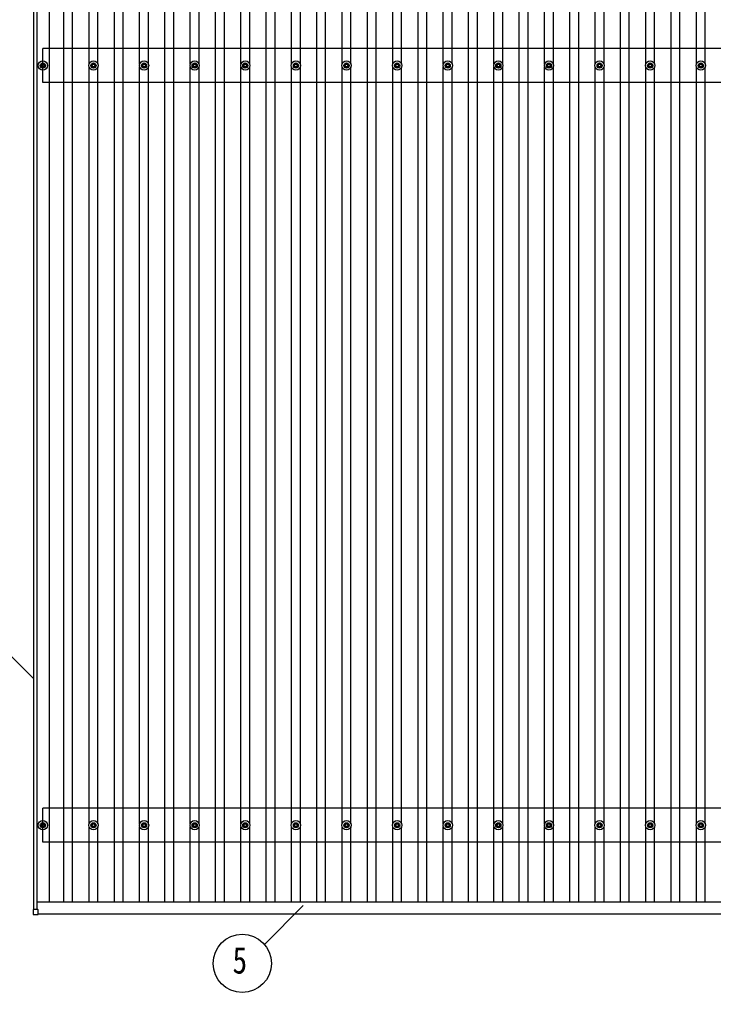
# Model space of a CAD drawing. Units: millimetres, scale not verified. Extents: x -16820 to 16820, y -11880 to 11880.
# Drawn here: x -13446 to -10703, y 2366 to 6209 of the extents above; entities that cross this region are included whole.
import ezdxf
from ezdxf.enums import TextEntityAlignment as Align

# ---------------------------------------------------------------- set-up
doc = ezdxf.new("R2010")
doc.units = ezdxf.units.MM
doc.header["$LTSCALE"] = 50
for name, color, linetype in [('0-5_YKK_13', 4, 'Continuous'), ('0-6_YKK_A1', 4, 'Continuous'), ('0-7_YKK_D', 6, 'Continuous')]:
    doc.layers.add(name, color=color, linetype=linetype)
doc.styles.add('ＭＳ ゴシック', font='')
doc.styles.get('ＭＳ ゴシック').set_extended_font_data('MS Gothic')

msp = doc.modelspace()

# ---------------------------------------------------------------- linework, layer by layer
at = {"layer": '0-5_YKK_13'}
for p, q in [((-13355.17, 6037.03), (-13355.17, 6032.61)), ((-13351.67, 6037.03), (-13351.67, 6032.61)), ((-13155.17, 6037.03), (-13155.17, 6032.61)), ((-13151.67, 6037.03), (-13151.67, 6032.61)), ((-12955.17, 6037.03), (-12955.17, 6032.61)), ((-12951.67, 6037.03), (-12951.67, 6032.61)), ((-12755.17, 6037.03), (-12755.17, 6032.61)), ((-12751.67, 6037.03), (-12751.67, 6032.61)), ((-12555.17, 6037.03), (-12555.17, 6032.61)), ((-12551.67, 6037.03), (-12551.67, 6032.61)), ((-12355.17, 6037.03), (-12355.17, 6032.61)), ((-12351.67, 6037.03), (-12351.67, 6032.61)), ((-12155.17, 6037.03), (-12155.17, 6032.61)), ((-12151.67, 6037.03), (-12151.67, 6032.61)), ((-11955.17, 6037.03), (-11955.17, 6032.61)), ((-11951.67, 6037.03), (-11951.67, 6032.61)), ((-11755.17, 6037.03), (-11755.17, 6032.61)), ((-11751.67, 6037.03), (-11751.67, 6032.61)), ((-11555.17, 6037.03), (-11555.17, 6032.61)), ((-11551.67, 6037.03), (-11551.67, 6032.61)), ((-11355.17, 6037.03), (-11355.17, 6032.61)), ((-11351.67, 6037.03), (-11351.67, 6032.61)), ((-11155.17, 6037.03), (-11155.17, 6032.61)), ((-11151.67, 6037.03), (-11151.67, 6032.61)), ((-10955.17, 6037.03), (-10955.17, 6032.61)), ((-10951.67, 6037.03), (-10951.67, 6032.61)), ((-10755.17, 6037.03), (-10755.17, 6032.61)), ((-10751.67, 6037.03), (-10751.67, 6032.61)), ((-13363.42, 6028.78), (-13359, 6028.78)), ((-13363.42, 6025.28), (-13359, 6025.28)), ((-13355.17, 6021.45), (-13355.17, 6017.03)), ((-13351.67, 6021.45), (-13351.67, 6017.03)), ((-13347.84, 6028.78), (-13343.42, 6028.78)), ((-13347.84, 6025.28), (-13343.42, 6025.28)), ((-13163.42, 6028.78), (-13159, 6028.78)), ((-13163.42, 6025.28), (-13159, 6025.28)), ((-13155.17, 6021.45), (-13155.17, 6017.03)), ((-13151.67, 6021.45), (-13151.67, 6017.03)), ((-13147.84, 6028.78), (-13143.42, 6028.78)), ((-13147.84, 6025.28), (-13143.42, 6025.28)), ((-12963.42, 6028.78), (-12959, 6028.78)), ((-12963.42, 6025.28), (-12959, 6025.28)), ((-12955.17, 6021.45), (-12955.17, 6017.03)), ((-12951.67, 6021.45), (-12951.67, 6017.03)), ((-12947.84, 6028.78), (-12943.42, 6028.78)), ((-12947.84, 6025.28), (-12943.42, 6025.28)), ((-12763.42, 6028.78), (-12759, 6028.78)), ((-12763.42, 6025.28), (-12759, 6025.28)), ((-12755.17, 6021.45), (-12755.17, 6017.03)), ((-12751.67, 6021.45), (-12751.67, 6017.03)), ((-12747.84, 6028.78), (-12743.42, 6028.78)), ((-12747.84, 6025.28), (-12743.42, 6025.28)), ((-12563.42, 6028.78), (-12559, 6028.78)), ((-12563.42, 6025.28), (-12559, 6025.28)), ((-12555.17, 6021.45), (-12555.17, 6017.03)), ((-12551.67, 6021.45), (-12551.67, 6017.03)), ((-12547.84, 6028.78), (-12543.42, 6028.78)), ((-12547.84, 6025.28), (-12543.42, 6025.28)), ((-12363.42, 6028.78), (-12359, 6028.78)), ((-12363.42, 6025.28), (-12359, 6025.28)), ((-12355.17, 6021.45), (-12355.17, 6017.03)), ((-12351.67, 6021.45), (-12351.67, 6017.03)), ((-12347.84, 6028.78), (-12343.42, 6028.78)), ((-12347.84, 6025.28), (-12343.42, 6025.28)), ((-12163.42, 6028.78), (-12159, 6028.78)), ((-12163.42, 6025.28), (-12159, 6025.28)), ((-12155.17, 6021.45), (-12155.17, 6017.03)), ((-12151.67, 6021.45), (-12151.67, 6017.03)), ((-12147.84, 6028.78), (-12143.42, 6028.78)), ((-12147.84, 6025.28), (-12143.42, 6025.28)), ((-11963.42, 6028.78), (-11959, 6028.78)), ((-11963.42, 6025.28), (-11959, 6025.28)), ((-11955.17, 6021.45), (-11955.17, 6017.03)), ((-11951.67, 6021.45), (-11951.67, 6017.03)), ((-11947.84, 6028.78), (-11943.42, 6028.78)), ((-11947.84, 6025.28), (-11943.42, 6025.28)), ((-11763.42, 6028.78), (-11759, 6028.78)), ((-11763.42, 6025.28), (-11759, 6025.28)), ((-11755.17, 6021.45), (-11755.17, 6017.03)), ((-11751.67, 6021.45), (-11751.67, 6017.03)), ((-11747.84, 6028.78), (-11743.42, 6028.78)), ((-11747.84, 6025.28), (-11743.42, 6025.28)), ((-11563.42, 6028.78), (-11559, 6028.78)), ((-11563.42, 6025.28), (-11559, 6025.28)), ((-11555.17, 6021.45), (-11555.17, 6017.03)), ((-11551.67, 6021.45), (-11551.67, 6017.03)), ((-11547.84, 6028.78), (-11543.42, 6028.78)), ((-11547.84, 6025.28), (-11543.42, 6025.28)), ((-11363.42, 6028.78), (-11359, 6028.78)), ((-11363.42, 6025.28), (-11359, 6025.28)), ((-11355.17, 6021.45), (-11355.17, 6017.03)), ((-11351.67, 6021.45), (-11351.67, 6017.03)), ((-11347.84, 6028.78), (-11343.42, 6028.78)), ((-11347.84, 6025.28), (-11343.42, 6025.28)), ((-11163.42, 6028.78), (-11159, 6028.78)), ((-11163.42, 6025.28), (-11159, 6025.28)), ((-11155.17, 6021.45), (-11155.17, 6017.03)), ((-11151.67, 6021.45), (-11151.67, 6017.03)), ((-11147.84, 6028.78), (-11143.42, 6028.78)), ((-11147.84, 6025.28), (-11143.42, 6025.28)), ((-10963.42, 6028.78), (-10959, 6028.78)), ((-10963.42, 6025.28), (-10959, 6025.28)), ((-10955.17, 6021.45), (-10955.17, 6017.03)), ((-10951.67, 6021.45), (-10951.67, 6017.03)), ((-10947.84, 6028.78), (-10943.42, 6028.78)), ((-10947.84, 6025.28), (-10943.42, 6025.28)), ((-10763.42, 6028.78), (-10759, 6028.78)), ((-10763.42, 6025.28), (-10759, 6025.28)), ((-10755.17, 6021.45), (-10755.17, 6017.03)), ((-10751.67, 6021.45), (-10751.67, 6017.03)), ((-10747.84, 6028.78), (-10743.42, 6028.78)), ((-10747.84, 6025.28), (-10743.42, 6025.28)), ((-13355.17, 3037.03), (-13355.17, 3032.61)), ((-13351.67, 3037.03), (-13351.67, 3032.61)), ((-13155.17, 3037.03), (-13155.17, 3032.61)), ((-13151.67, 3037.03), (-13151.67, 3032.61)), ((-12955.17, 3037.03), (-12955.17, 3032.61)), ((-12951.67, 3037.03), (-12951.67, 3032.61)), ((-12755.17, 3037.03), (-12755.17, 3032.61)), ((-12751.67, 3037.03), (-12751.67, 3032.61)), ((-12555.17, 3037.03), (-12555.17, 3032.61)), ((-12551.67, 3037.03), (-12551.67, 3032.61)), ((-12355.17, 3037.03), (-12355.17, 3032.61)), ((-12351.67, 3037.03), (-12351.67, 3032.61)), ((-12155.17, 3037.03), (-12155.17, 3032.61)), ((-12151.67, 3037.03), (-12151.67, 3032.61)), ((-11955.17, 3037.03), (-11955.17, 3032.61)), ((-11951.67, 3037.03), (-11951.67, 3032.61)), ((-11755.17, 3037.03), (-11755.17, 3032.61)), ((-11751.67, 3037.03), (-11751.67, 3032.61)), ((-11555.17, 3037.03), (-11555.17, 3032.61)), ((-11551.67, 3037.03), (-11551.67, 3032.61)), ((-11355.17, 3037.03), (-11355.17, 3032.61)), ((-11351.67, 3037.03), (-11351.67, 3032.61)), ((-11155.17, 3037.03), (-11155.17, 3032.61)), ((-11151.67, 3037.03), (-11151.67, 3032.61)), ((-10955.17, 3037.03), (-10955.17, 3032.61)), ((-10951.67, 3037.03), (-10951.67, 3032.61)), ((-10755.17, 3037.03), (-10755.17, 3032.61)), ((-10751.67, 3037.03), (-10751.67, 3032.61)), ((-13363.42, 3028.78), (-13359, 3028.78)), ((-13363.42, 3025.28), (-13359, 3025.28)), ((-13355.17, 3021.45), (-13355.17, 3017.03)), ((-13351.67, 3021.45), (-13351.67, 3017.03)), ((-13347.84, 3028.78), (-13343.42, 3028.78)), ((-13347.84, 3025.28), (-13343.42, 3025.28)), ((-13163.42, 3028.78), (-13159, 3028.78)), ((-13163.42, 3025.28), (-13159, 3025.28)), ((-13155.17, 3021.45), (-13155.17, 3017.03)), ((-13151.67, 3021.45), (-13151.67, 3017.03)), ((-13147.84, 3028.78), (-13143.42, 3028.78)), ((-13147.84, 3025.28), (-13143.42, 3025.28)), ((-12963.42, 3028.78), (-12959, 3028.78)), ((-12963.42, 3025.28), (-12959, 3025.28)), ((-12955.17, 3021.45), (-12955.17, 3017.03)), ((-12951.67, 3021.45), (-12951.67, 3017.03)), ((-12947.84, 3028.78), (-12943.42, 3028.78)), ((-12947.84, 3025.28), (-12943.42, 3025.28)), ((-12763.42, 3028.78), (-12759, 3028.78)), ((-12763.42, 3025.28), (-12759, 3025.28)), ((-12755.17, 3021.45), (-12755.17, 3017.03)), ((-12751.67, 3021.45), (-12751.67, 3017.03)), ((-12747.84, 3028.78), (-12743.42, 3028.78)), ((-12747.84, 3025.28), (-12743.42, 3025.28)), ((-12563.42, 3028.78), (-12559, 3028.78)), ((-12563.42, 3025.28), (-12559, 3025.28)), ((-12555.17, 3021.45), (-12555.17, 3017.03)), ((-12551.67, 3021.45), (-12551.67, 3017.03)), ((-12547.84, 3028.78), (-12543.42, 3028.78)), ((-12547.84, 3025.28), (-12543.42, 3025.28)), ((-12363.42, 3028.78), (-12359, 3028.78)), ((-12363.42, 3025.28), (-12359, 3025.28)), ((-12355.17, 3021.45), (-12355.17, 3017.03)), ((-12351.67, 3021.45), (-12351.67, 3017.03)), ((-12347.84, 3028.78), (-12343.42, 3028.78)), ((-12347.84, 3025.28), (-12343.42, 3025.28)), ((-12163.42, 3028.78), (-12159, 3028.78)), ((-12163.42, 3025.28), (-12159, 3025.28)), ((-12155.17, 3021.45), (-12155.17, 3017.03)), ((-12151.67, 3021.45), (-12151.67, 3017.03)), ((-12147.84, 3028.78), (-12143.42, 3028.78)), ((-12147.84, 3025.28), (-12143.42, 3025.28)), ((-11963.42, 3028.78), (-11959, 3028.78)), ((-11963.42, 3025.28), (-11959, 3025.28)), ((-11955.17, 3021.45), (-11955.17, 3017.03)), ((-11951.67, 3021.45), (-11951.67, 3017.03)), ((-11947.84, 3028.78), (-11943.42, 3028.78)), ((-11947.84, 3025.28), (-11943.42, 3025.28)), ((-11763.42, 3028.78), (-11759, 3028.78)), ((-11763.42, 3025.28), (-11759, 3025.28)), ((-11755.17, 3021.45), (-11755.17, 3017.03)), ((-11751.67, 3021.45), (-11751.67, 3017.03)), ((-11747.84, 3028.78), (-11743.42, 3028.78)), ((-11747.84, 3025.28), (-11743.42, 3025.28)), ((-11563.42, 3028.78), (-11559, 3028.78)), ((-11563.42, 3025.28), (-11559, 3025.28)), ((-11555.17, 3021.45), (-11555.17, 3017.03)), ((-11551.67, 3021.45), (-11551.67, 3017.03)), ((-11547.84, 3028.78), (-11543.42, 3028.78)), ((-11547.84, 3025.28), (-11543.42, 3025.28)), ((-11363.42, 3028.78), (-11359, 3028.78)), ((-11363.42, 3025.28), (-11359, 3025.28)), ((-11355.17, 3021.45), (-11355.17, 3017.03)), ((-11351.67, 3021.45), (-11351.67, 3017.03)), ((-11347.84, 3028.78), (-11343.42, 3028.78)), ((-11347.84, 3025.28), (-11343.42, 3025.28)), ((-11163.42, 3028.78), (-11159, 3028.78)), ((-11163.42, 3025.28), (-11159, 3025.28)), ((-11155.17, 3021.45), (-11155.17, 3017.03)), ((-11151.67, 3021.45), (-11151.67, 3017.03)), ((-11147.84, 3028.78), (-11143.42, 3028.78)), ((-11147.84, 3025.28), (-11143.42, 3025.28)), ((-10963.42, 3028.78), (-10959, 3028.78)), ((-10963.42, 3025.28), (-10959, 3025.28)), ((-10955.17, 3021.45), (-10955.17, 3017.03)), ((-10951.67, 3021.45), (-10951.67, 3017.03)), ((-10947.84, 3028.78), (-10943.42, 3028.78)), ((-10947.84, 3025.28), (-10943.42, 3025.28)), ((-10763.42, 3028.78), (-10759, 3028.78)), ((-10763.42, 3025.28), (-10759, 3025.28)), ((-10755.17, 3021.45), (-10755.17, 3017.03)), ((-10751.67, 3021.45), (-10751.67, 3017.03)), ((-10747.84, 3028.78), (-10743.42, 3028.78)), ((-10747.84, 3025.28), (-10743.42, 3025.28)), ((-13391.72, 2692.93), (-13391.72, 2674.93)), ((-13372.72, 2693.93), (-13390.72, 2693.93)), ((-13371.72, 2674.93), (-13371.72, 2692.93)), ((-13390.72, 2673.93), (-13372.72, 2673.93))]:
    msp.add_line(p, q, dxfattribs=at)
for centre, radius in [((-13353.42, 6027.03), 18.25), ((-13353.42, 6027.03), 10.15), ((-13353.42, 6027.03), 5.85), ((-13153.42, 6027.03), 18.25), ((-13153.42, 6027.03), 10.15), ((-13153.42, 6027.03), 5.85), ((-12953.42, 6027.03), 18.25), ((-12953.42, 6027.03), 10.15), ((-12953.42, 6027.03), 5.85), ((-12753.42, 6027.03), 18.25), ((-12753.42, 6027.03), 10.15), ((-12753.42, 6027.03), 5.85), ((-12553.42, 6027.03), 18.25), ((-12553.42, 6027.03), 10.15), ((-12553.42, 6027.03), 5.85), ((-12353.42, 6027.03), 18.25), ((-12353.42, 6027.03), 10.15), ((-12353.42, 6027.03), 5.85), ((-12153.42, 6027.03), 18.25), ((-12153.42, 6027.03), 10.15), ((-12153.42, 6027.03), 5.85), ((-11953.42, 6027.03), 18.25), ((-11953.42, 6027.03), 10.15), ((-11953.42, 6027.03), 5.85), ((-11753.42, 6027.03), 18.25), ((-11753.42, 6027.03), 10.15), ((-11753.42, 6027.03), 5.85), ((-11553.42, 6027.03), 18.25), ((-11553.42, 6027.03), 10.15), ((-11553.42, 6027.03), 5.85), ((-11353.42, 6027.03), 18.25), ((-11353.42, 6027.03), 10.15), ((-11353.42, 6027.03), 5.85), ((-11153.42, 6027.03), 18.25), ((-11153.42, 6027.03), 10.15), ((-11153.42, 6027.03), 5.85), ((-10953.42, 6027.03), 18.25), ((-10953.42, 6027.03), 10.15), ((-10953.42, 6027.03), 5.85), ((-10753.42, 6027.03), 18.25), ((-10753.42, 6027.03), 10.15), ((-10753.42, 6027.03), 5.85), ((-13353.42, 6027.03), 5.25), ((-13153.42, 6027.03), 5.25), ((-12953.42, 6027.03), 5.25), ((-12753.42, 6027.03), 5.25), ((-12553.42, 6027.03), 5.25), ((-12353.42, 6027.03), 5.25), ((-12153.42, 6027.03), 5.25), ((-11953.42, 6027.03), 5.25), ((-11753.42, 6027.03), 5.25), ((-11553.42, 6027.03), 5.25), ((-11353.42, 6027.03), 5.25), ((-11153.42, 6027.03), 5.25), ((-10953.42, 6027.03), 5.25), ((-10753.42, 6027.03), 5.25), ((-13353.42, 3027.03), 18.25), ((-13353.42, 3027.03), 10.15), ((-13153.42, 3027.03), 18.25), ((-13153.42, 3027.03), 10.15), ((-12953.42, 3027.03), 18.25), ((-12953.42, 3027.03), 10.15), ((-12753.42, 3027.03), 18.25), ((-12753.42, 3027.03), 10.15), ((-12553.42, 3027.03), 18.25), ((-12553.42, 3027.03), 10.15), ((-12353.42, 3027.03), 18.25), ((-12353.42, 3027.03), 10.15), ((-12153.42, 3027.03), 18.25), ((-12153.42, 3027.03), 10.15), ((-11953.42, 3027.03), 18.25), ((-11953.42, 3027.03), 10.15), ((-11753.42, 3027.03), 18.25), ((-11753.42, 3027.03), 10.15), ((-11553.42, 3027.03), 18.25), ((-11553.42, 3027.03), 10.15), ((-11353.42, 3027.03), 18.25), ((-11353.42, 3027.03), 10.15), ((-11153.42, 3027.03), 18.25), ((-11153.42, 3027.03), 10.15), ((-10953.42, 3027.03), 18.25), ((-10953.42, 3027.03), 10.15), ((-10753.42, 3027.03), 18.25), ((-10753.42, 3027.03), 10.15), ((-13353.42, 3027.03), 5.85), ((-13353.42, 3027.03), 5.25), ((-13153.42, 3027.03), 5.85), ((-13153.42, 3027.03), 5.25), ((-12953.42, 3027.03), 5.85), ((-12953.42, 3027.03), 5.25), ((-12753.42, 3027.03), 5.85), ((-12753.42, 3027.03), 5.25), ((-12553.42, 3027.03), 5.85), ((-12553.42, 3027.03), 5.25), ((-12353.42, 3027.03), 5.85), ((-12353.42, 3027.03), 5.25), ((-12153.42, 3027.03), 5.85), ((-12153.42, 3027.03), 5.25), ((-11953.42, 3027.03), 5.85), ((-11953.42, 3027.03), 5.25), ((-11753.42, 3027.03), 5.85), ((-11753.42, 3027.03), 5.25), ((-11553.42, 3027.03), 5.85), ((-11553.42, 3027.03), 5.25), ((-11353.42, 3027.03), 5.85), ((-11353.42, 3027.03), 5.25), ((-11153.42, 3027.03), 5.85), ((-11153.42, 3027.03), 5.25), ((-10953.42, 3027.03), 5.85), ((-10953.42, 3027.03), 5.25), ((-10753.42, 3027.03), 5.85), ((-10753.42, 3027.03), 5.25)]:
    msp.add_circle(centre, radius, dxfattribs=at)
for centre, start, end in [((-13390.72, 2692.93), 90, 180), ((-13372.72, 2692.93), 0, 90), ((-13390.72, 2674.93), 180, 270), ((-13372.72, 2674.93), 270, 0)]:
    msp.add_arc(centre, 1, start, end, dxfattribs=at)
at = {"layer": '0-6_YKK_A1'}
for p, q in [((-13326.92, 2725.21), (-13326.92, 9325.88)), ((-13270.92, 2725.21), (-13270.92, 9325.88)), ((-13235.92, 2725.21), (-13235.92, 9325.88)), ((-13070.92, 2725.21), (-13070.92, 9325.88)), ((-13035.92, 2725.21), (-13035.92, 9325.88)), ((-12870.92, 2725.21), (-12870.92, 9325.88)), ((-12835.92, 2725.21), (-12835.92, 9325.88)), ((-12670.92, 2725.21), (-12670.92, 9325.88)), ((-12635.92, 2725.21), (-12635.92, 9325.88)), ((-12470.92, 2725.21), (-12470.92, 9325.88)), ((-12435.92, 2725.21), (-12435.92, 9325.88)), ((-12270.92, 2725.21), (-12270.92, 9325.88)), ((-12235.92, 2725.21), (-12235.92, 9325.88)), ((-12070.92, 2725.21), (-12070.92, 9325.88)), ((-12035.92, 2725.21), (-12035.92, 9325.88)), ((-11870.92, 2725.21), (-11870.92, 9325.88)), ((-11835.92, 2725.21), (-11835.92, 9325.88)), ((-11670.92, 2725.21), (-11670.92, 9325.88)), ((-11635.92, 2725.21), (-11635.92, 9325.88)), ((-11470.92, 2725.21), (-11470.92, 9325.88)), ((-11435.92, 2725.21), (-11435.92, 9325.88)), ((-11270.92, 2725.21), (-11270.92, 9325.88)), ((-11235.92, 2725.21), (-11235.92, 9325.88)), ((-11070.92, 2725.21), (-11070.92, 9325.88)), ((-11035.92, 2725.21), (-11035.92, 9325.88)), ((-10870.92, 2725.21), (-10870.92, 9325.88)), ((-10835.92, 2725.21), (-10835.92, 9325.88)), ((-13170.92, 6032.21), (-13170.92, 9021.85)), ((-13135.92, 6032.21), (-13135.92, 9021.85)), ((-12970.92, 6032.21), (-12970.92, 9021.85)), ((-12935.92, 6032.21), (-12935.92, 9021.85)), ((-12770.92, 6032.21), (-12770.92, 9021.85)), ((-12735.92, 6032.21), (-12735.92, 9021.85)), ((-12570.92, 6032.21), (-12570.92, 9021.85)), ((-12535.92, 6032.21), (-12535.92, 9021.85)), ((-12370.92, 6032.21), (-12370.92, 9021.85)), ((-12335.92, 6032.21), (-12335.92, 9021.85)), ((-12170.92, 6032.21), (-12170.92, 9021.85)), ((-12135.92, 6032.21), (-12135.92, 9021.85)), ((-11970.92, 6032.21), (-11970.92, 9021.85)), ((-11935.92, 6032.21), (-11935.92, 9021.85)), ((-11770.92, 6032.21), (-11770.92, 9021.85)), ((-11735.92, 6032.21), (-11735.92, 9021.85)), ((-11570.92, 6032.21), (-11570.92, 9021.85)), ((-11535.92, 6032.21), (-11535.92, 9021.85)), ((-11370.92, 6032.21), (-11370.92, 9021.85)), ((-11335.92, 6032.21), (-11335.92, 9021.85)), ((-11170.92, 6032.21), (-11170.92, 9021.85)), ((-11135.92, 6032.21), (-11135.92, 9021.85)), ((-10970.92, 6032.21), (-10970.92, 9021.85)), ((-10935.92, 6032.21), (-10935.92, 9021.85)), ((-10770.92, 6032.21), (-10770.92, 9021.85)), ((-10735.92, 6032.21), (-10735.92, 9021.85)), ((-13388.42, 2693.93), (-13388.42, 8081.75)), ((-13376.42, 2693.93), (-13376.42, 8066.75)), ((-7953.42, 6094.03), (-13353.42, 6094.03)), ((-13353.42, 5960.03), (-13353.42, 6094.03)), ((-13170.92, 3032.21), (-13170.92, 6021.85)), ((-13135.92, 3032.21), (-13135.92, 6021.85)), ((-12970.92, 3032.21), (-12970.92, 6021.85)), ((-12935.92, 3032.21), (-12935.92, 6021.85)), ((-12770.92, 3032.21), (-12770.92, 6021.85)), ((-12735.92, 3032.21), (-12735.92, 6021.85)), ((-12570.92, 3032.21), (-12570.92, 6021.85)), ((-12535.92, 3032.21), (-12535.92, 6021.85)), ((-12370.92, 3032.21), (-12370.92, 6021.85)), ((-12335.92, 3032.21), (-12335.92, 6021.85)), ((-12170.92, 3032.21), (-12170.92, 6021.85)), ((-12135.92, 3032.21), (-12135.92, 6021.85)), ((-11970.92, 3032.21), (-11970.92, 6021.85)), ((-11935.92, 3032.21), (-11935.92, 6021.85)), ((-11770.92, 3032.21), (-11770.92, 6021.85)), ((-11735.92, 3032.21), (-11735.92, 6021.85)), ((-11570.92, 3032.21), (-11570.92, 6021.85)), ((-11535.92, 3032.21), (-11535.92, 6021.85)), ((-11370.92, 3032.21), (-11370.92, 6021.85)), ((-11335.92, 3032.21), (-11335.92, 6021.85)), ((-11170.92, 3032.21), (-11170.92, 6021.85)), ((-11135.92, 3032.21), (-11135.92, 6021.85)), ((-10970.92, 3032.21), (-10970.92, 6021.85)), ((-10935.92, 3032.21), (-10935.92, 6021.85)), ((-10770.92, 3032.21), (-10770.92, 6021.85)), ((-10735.92, 3032.21), (-10735.92, 6021.85)), ((-7953.42, 5960.03), (-13353.42, 5960.03)), ((-7953.42, 3094.03), (-13353.42, 3094.03)), ((-13353.42, 2960.03), (-13353.42, 3094.03)), ((-13170.92, 2725.21), (-13170.92, 3021.85)), ((-13135.92, 2725.21), (-13135.92, 3021.85)), ((-12970.92, 2725.21), (-12970.92, 3021.85)), ((-12935.92, 2725.21), (-12935.92, 3021.85)), ((-12770.92, 2725.21), (-12770.92, 3021.85)), ((-12735.92, 2725.21), (-12735.92, 3021.85)), ((-12570.92, 2725.21), (-12570.92, 3021.85)), ((-12535.92, 2725.21), (-12535.92, 3021.85)), ((-12370.92, 2725.21), (-12370.92, 3021.85)), ((-12335.92, 2725.21), (-12335.92, 3021.85)), ((-12170.92, 2725.21), (-12170.92, 3021.85)), ((-12135.92, 2725.21), (-12135.92, 3021.85)), ((-11970.92, 2725.21), (-11970.92, 3021.85)), ((-11935.92, 2725.21), (-11935.92, 3021.85)), ((-11770.92, 2725.21), (-11770.92, 3021.85)), ((-11735.92, 2725.21), (-11735.92, 3021.85)), ((-11570.92, 2725.21), (-11570.92, 3021.85)), ((-11535.92, 2725.21), (-11535.92, 3021.85)), ((-11370.92, 2725.21), (-11370.92, 3021.85)), ((-11335.92, 2725.21), (-11335.92, 3021.85)), ((-11170.92, 2725.21), (-11170.92, 3021.85)), ((-11135.92, 2725.21), (-11135.92, 3021.85)), ((-10970.92, 2725.21), (-10970.92, 3021.85)), ((-10935.92, 2725.21), (-10935.92, 3021.85)), ((-10770.92, 2725.21), (-10770.92, 3021.85)), ((-10735.92, 2725.21), (-10735.92, 3021.85)), ((-7953.42, 2960.03), (-13353.42, 2960.03)), ((-13376.42, 2725.21), (-7930.42, 2725.21)), ((-13371.72, 2677.23), (-7935.12, 2677.23))]:
    msp.add_line(p, q, dxfattribs=at)
at = {"layer": '0-7_YKK_D'}
for p, q in [((-13539.66, 3755.64), (-13390.87, 3606.85)), ((-12477.7, 2556.24), (-12324.36, 2709.58))]:
    msp.add_line(p, q, dxfattribs=at)
msp.add_circle((-12565.46, 2481.61), 115.2, dxfattribs=at)

# ---------------------------------------------------------------- texts
at = {"layer": '0-7_YKK_D', "style": 'ＭＳ ゴシック', "width": 0.8}
msp.add_text('5', height=105.6, dxfattribs=at).set_placement((-12603.86, 2409.61), align=Align.BOTTOM_LEFT)

doc.saveas('drawing.dxf')
